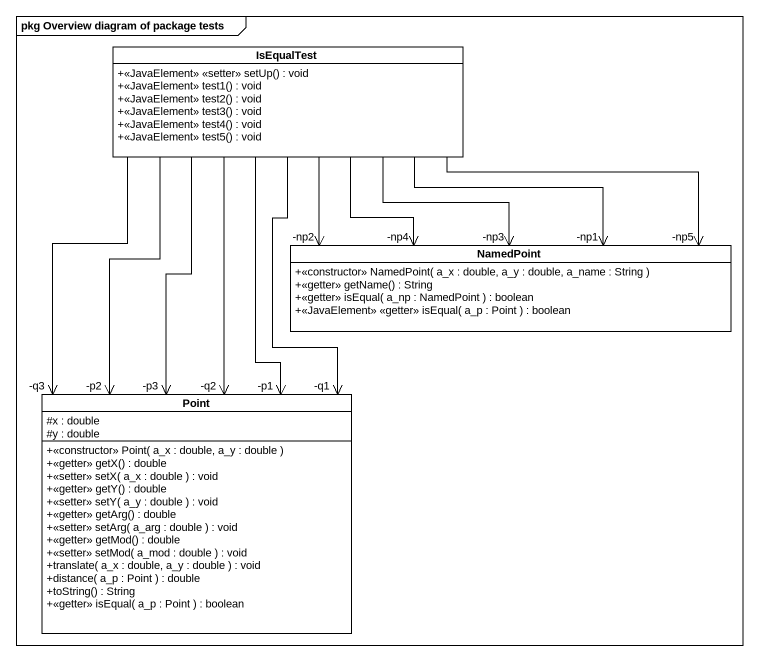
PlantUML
@startuml
mainframe pkg Overview diagram of package tests
hide circle
hide empty members
skinparam classAttributeIconSize 0
class IsEqualTest {
  +<<JavaElement>> <<setter>> setUp() : void
  +<<JavaElement>> test1() : void
  +<<JavaElement>> test2() : void
  +<<JavaElement>> test3() : void
  +<<JavaElement>> test4() : void
  +<<JavaElement>> test5() : void
}
class NamedPoint {
  +<<constructor>> NamedPoint( a_x : double, a_y : double, a_name : String )
  +<<getter>> getName() : String
  +<<getter>> isEqual( a_np : NamedPoint ) : boolean
  +<<JavaElement>> <<getter>> isEqual( a_p : Point ) : boolean
}
class Point {
  #x : double
  #y : double
  +<<constructor>> Point( a_x : double, a_y : double )
  +<<getter>> getX() : double
  +<<setter>> setX( a_x : double ) : void
  +<<getter>> getY() : double
  +<<setter>> setY( a_y : double ) : void
  +<<getter>> getArg() : double
  +<<setter>> setArg( a_arg : double ) : void
  +<<getter>> getMod() : double
  +<<setter>> setMod( a_mod : double ) : void
  +translate( a_x : double, a_y : double ) : void
  +distance( a_p : Point ) : double
  +toString() : String
  +<<getter>> isEqual( a_p : Point ) : boolean
}
NamedPoint "-np2" <-up- IsEqualTest
NamedPoint "-np4" <-up- IsEqualTest
NamedPoint "-np3" <-up- IsEqualTest
NamedPoint "-np1" <-up- IsEqualTest
NamedPoint "-np5" <-up- IsEqualTest
Point "-q3" <-up- IsEqualTest
Point "-p2" <-up- IsEqualTest
Point "-p3" <-up- IsEqualTest
Point "-q2" <-up- IsEqualTest
Point "-p1" <-up- IsEqualTest
Point "-q1" <-up- IsEqualTest
@enduml
